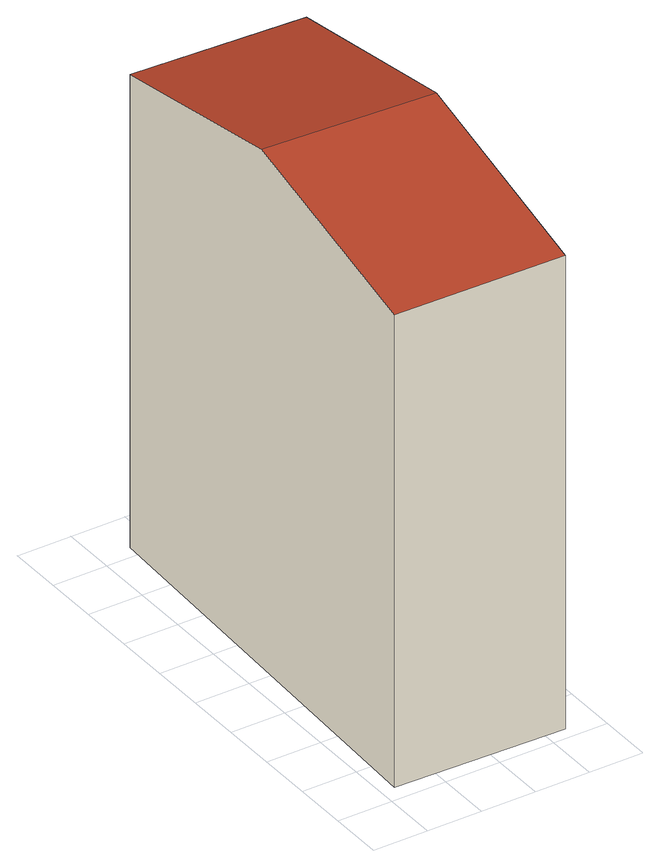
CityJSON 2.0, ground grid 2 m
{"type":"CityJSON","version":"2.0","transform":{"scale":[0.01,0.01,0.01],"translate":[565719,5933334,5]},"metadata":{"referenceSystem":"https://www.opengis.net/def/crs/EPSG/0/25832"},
"CityObjects":{
"building1":{"type":"Building","attributes":{"Gemeindeschluessel":"02100102","Geometrietyp2DReferenz":"3000","function":"31001_1010","roofType":"3100","measuredHeight":19.11,"storeysAboveGround":4},"address":[{"country":"Germany","locality":"Hamburg","thoroughfareNumber":"69","thoroughfareName":"Bei den Mühren"}],"geometry":[{"type":"Solid","lod":"2","boundaries":[[[[0,1,2,3]],[[4,5,6,7]],[[3,5,4,8,0]],[[5,3,2,6]],[[4,7,9,8]],[[6,2,1,9,7]],[[9,1,0,8]]]],"semantics":{"surfaces":[{"type":"RoofSurface"},{"type":"GroundSurface"},{"type":"WallSurface"}],"values":[[0,1,2,2,2,2,0]]}}]}
},
"vertices":[
[84,859,1938],[712,827,1938],[751,1616,1775],[117,1647,1775],[50,62,26],[117,1647,26],[751,1616,26],[674,45,26],[50,62,1773],[674,45,1776]
]}
